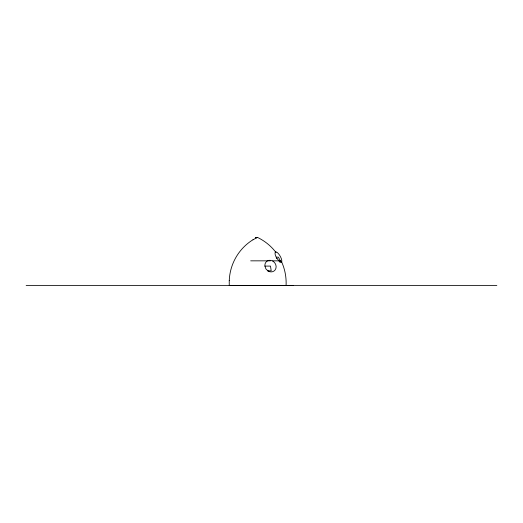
<?xml version="1.0" encoding="UTF-8"?>
<svg xmlns="http://www.w3.org/2000/svg" width="523" height="523" viewBox="0 0 523 523"><rect width="100%" height="100%" fill="white"/><g stroke="black" fill="none" stroke-linecap="round" stroke-linejoin="round"><path stroke-width="0.78" d="M286.081 285.388C286.486 277.21 284.878 268.972 281.466 261.526M257.617 237.455L255.361 237.455L256.198 238.03M252.975 239.802L257.251 237.455M250.68 260.84L270.463 260.84M272.594 260.84L280.91 260.84M279.295 261.526L280.655 261.526L278.432 257.159L276.281 257.159L276.896 258.499M264.906 266.096L270.502 266.096L271.202 270.829L267.815 270.829M26.15 285.388L496.85 285.388M293.298 285.545L229.264 285.532L229.224 280.596M257.669 237.494C264.834 240.985 271.202 246.117 275.994 252.491M229.264 280.596A50.182 49.757 -90 0 1 252.962 239.769M268.129 271.071L265.88 268.881L264.873 265.952A6.073 5.387 52.5 0 1 270.973 260.382A6.073 5.387 52.5 0 1 275.961 268.227A6.073 5.387 52.5 0 1 268.129 271.071M279.838 261.977L276.438 257.715A5.949 2.02 60.5 0 1 276.046 251.903A5.949 2.02 60.5 0 1 281.25 258.427A5.949 2.02 60.5 0 1 279.838 261.977"/></g></svg>
